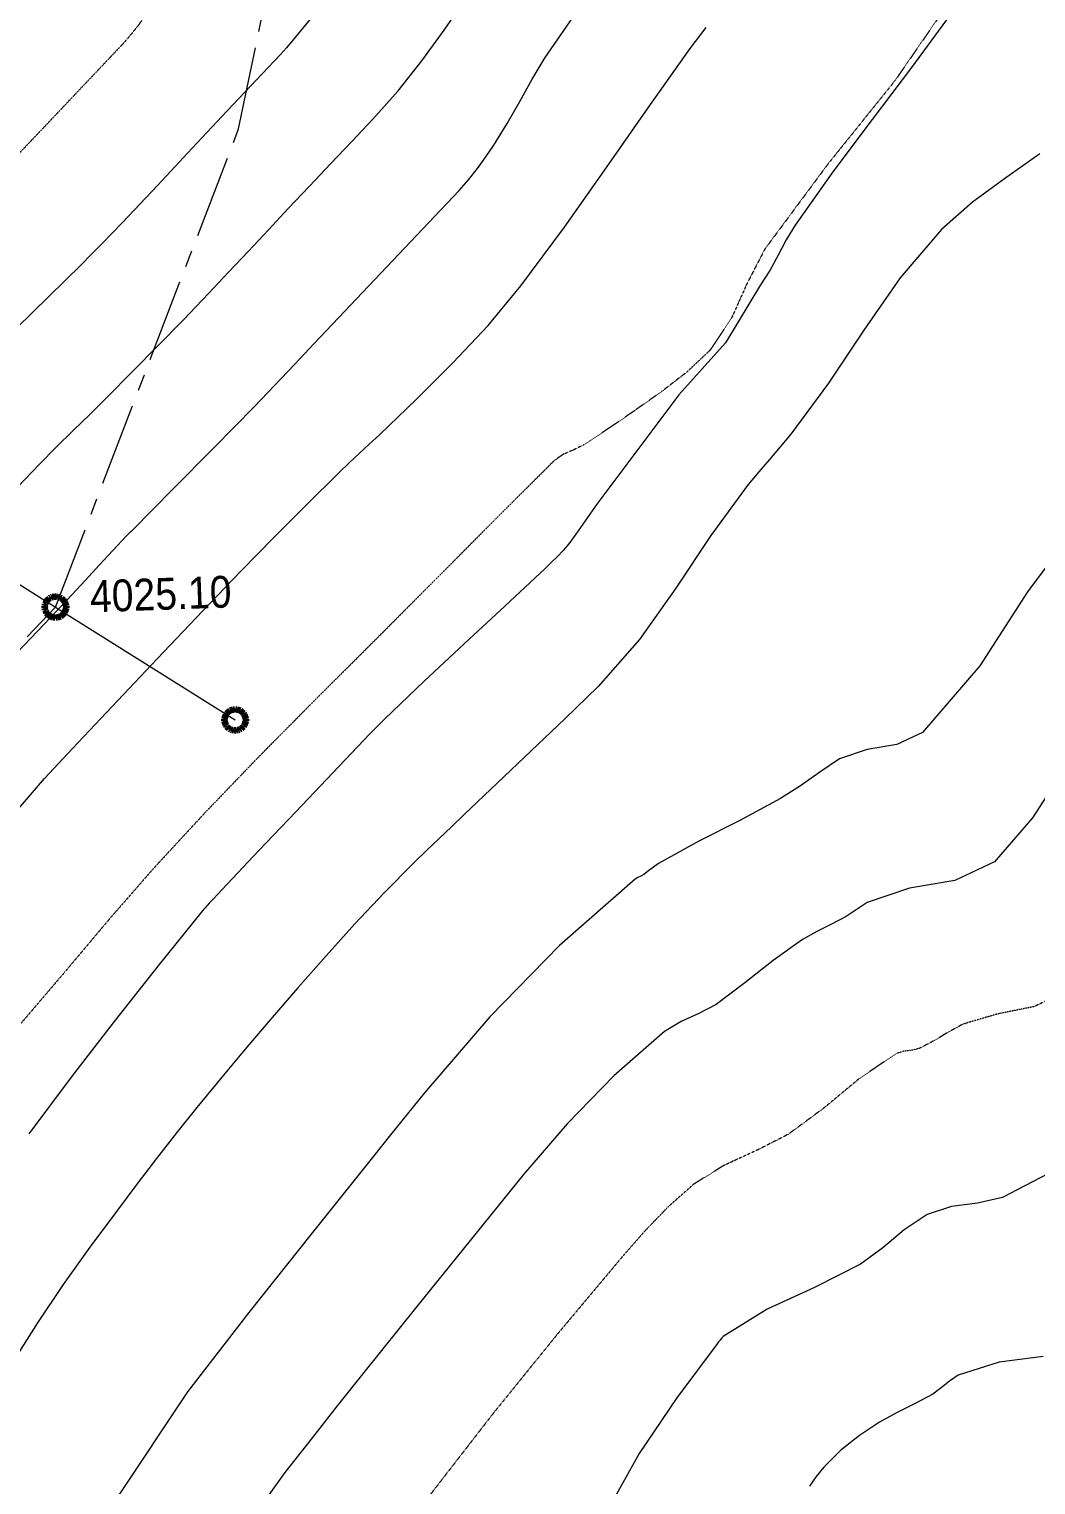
# Model space of a CAD drawing. Header units: inches. Extents: x 2775 to 17527, y 515 to 14737.
# Drawn here: x 7151 to 7721, y 5027 to 5850 of the extents above; entities that cross this region are included whole.
import ezdxf

# ---------------------------------------------------------------- set-up
doc = ezdxf.new("R2010")
doc.units = ezdxf.units.IN
doc.header["$LTSCALE"] = 0.5
doc.header["$MEASUREMENT"] = 0
doc.linetypes.add('CENTER', pattern=[2, 1.25, -0.25, 0.25, -0.25])
doc.linetypes.add('HIDDEN', pattern=[0.375, 0.25, -0.125])
for name, color, linetype, lineweight in [('ARCHENT RD', 3, 'CENTER', 20), ('CONTROL', 6, 'CENTER', 25), ('LAYOUT', 6, 'CENTER', 25), ('VX-TOPO-MAJR', 1, 'HIDDEN', 20), ('VX-TOPO-MINR', 7, 'CONTINUOUS', 5)]:
    doc.layers.add(name, color=color, linetype=linetype, lineweight=lineweight)
doc.styles.add('SPHAND', font='SPHAND', dxfattribs={"bigfont": 'SPHAND'})

msp = doc.modelspace()

# ---------------------------------------------------------------- linework, layer by layer
at = {"layer": 'ARCHENT RD', "color": 4, "lineweight": 20, "ltscale": 75}
for p, q in [((7269.8263, 5793.4166), (7339.1409, 6127.0206)), ((7166.2816, 5523.073), (7269.8263, 5793.4166)), ((6995.4855, 5342.9072), (7166.2816, 5523.073))]:
    msp.add_line(p, q, dxfattribs=at)
at = {"layer": 'CONTROL', "linetype": 'Continuous', "lineweight": 5, "ltscale": 25}
for p, q in [((6873.335, 5707.1196), (7166.2908, 5523.097)), ((7166.2989, 5523.0919), (7267.906, 5459.2665))]:
    msp.add_line(p, q, dxfattribs=at)
at = {"layer": 'LAYOUT', "color": 6, "lineweight": 106, "ltscale": 150}
msp.add_circle((7166.2816, 5523.0724), 6.0001, dxfattribs=at)
at = {"layer": 'LAYOUT', "color": 30, "lineweight": 106, "ltscale": 150}
msp.add_circle((7267.906, 5459.2665), 6.0001, dxfattribs=at)
at = {"layer": 'VX-TOPO-MAJR', "flags": 128}
for points in [[(7460.4099, 6238.687), (7443.5926, 6198.8232), (7416.2379, 6136.0865), (7401.5775, 6106.3569), (7385.1678, 6077.5421), (7367.4829, 6049.3972), (7350.2678, 6023.7247), (7332.3303, 5998.6454), (7313.5207, 5974.1991), (7284.3253, 5938.8854), (7254.6408, 5904.0146), (7225.402, 5868.8072), (7218.8281, 5859.9799), (7212.4038, 5851.0283), (7205.3944, 5842.5728), (7168.3137, 5803.3978), (7131.1654, 5764.2907), (7094.0465, 5725.1558), (7091.2029, 5722.1506), (7088.3593, 5719.1454), (7085.516, 5716.1398), (7059.5095, 5688.6222), (7033.5182, 5661.0901), (7007.5312, 5633.5539), (6993.2046, 5618.2975), (6978.9359, 5602.9868), (6964.6963, 5587.6495), (6962.3406, 5585.0212), (6960.0211, 5582.36), (6957.657, 5579.7389), (6914.3384, 5534.1647), (6870.4765, 5489.1202), (6826.242, 5444.4347), (6816.2213, 5434.407), (6806.1718, 5424.4098), (6796.1057, 5414.43), (6758.677, 5378.4385), (6720.9303, 5342.7694), (6684.0048, 5306.2543), (6667.1505, 5287.6947), (6650.9431, 5268.5516), (6634.5747, 5249.5595), (6606.8044, 5219.2079), (6578.8085, 5189.0459), (6551.2403, 5158.4735), (6535.2134, 5139.5291), (6519.8102, 5120.0806), (6504.9773, 5100.1901), (6484.5662, 5071.5928), (6464.3596, 5042.8617), (6444.0179, 5014.2334), (6436.9876, 5004.7135), (6429.8963, 4995.2357), (6422.9978, 4985.6145), (6403.028, 4955.2864), (6383.8688, 4924.4426), (6364.8181, 4893.5121), (6359.8001, 4885.6834), (6354.8688, 4877.8063), (6350.4434, 4869.622), (6345.5403, 4857.4924), (6341.5072, 4845.048), (6337.3411, 4832.6579), (6317.8543, 4781.5865), (6298.0997, 4730.5909), (6278.8103, 4679.3586), (6272.3101, 4660.0692), (6266.8204, 4640.4773), (6262.3649, 4620.5799), (6254.6407, 4575.1133), (6248.6449, 4529.4918), (6243.4352, 4483.6448), (6240.3142, 4454.4009), (6237.9492, 4425.168), (6237.0478, 4395.9517), (6239.4656, 4355.6535), (6245.2973, 4315.4857), (6252.6842, 4275.493), (6258.9348, 4243.742), (6266.2371, 4212.2761), (6275.4988, 4181.1788), (6297.0715, 4124.6437), (6321.7684, 4069.7162), (6348.5762, 4015.5352), (6356.7007, 3999.7553), (6365.2793, 3984.297), (6374.8309, 3969.4012), (6395.3883, 3942.5141), (6416.8774, 3916.429), (6437.5305, 3889.7329), (6461.0719, 3855.8819), (6484.3757, 3821.8433), (6508.383, 3788.3139), (6517.897, 3775.6197), (6527.4454, 3762.951), (6537.0125, 3750.2952), (6563.8602, 3714.9205), (6570.0577, 3706.8129)], [(8579.6405, 5840.6311), (8531.1839, 5808.1715), (8429.5503, 5778.0431), (8335.2581, 5737.2069), (8305.4255, 5713.6516), (8276.2311, 5688.631), (8246.1751, 5665.3103), (8136.2714, 5611.4428), (8019.2381, 5567.6902), (7914.9532, 5504.086), (7907.7114, 5494.8575), (7901.9249, 5484.4543), (7895.274, 5474.8035), (7852.9492, 5430.9759), (7809.2481, 5388.0315), (7766.7822, 5344.4025), (7757.4064, 5331.4989), (7748.8185, 5317.8204), (7738.0673, 5305.8858), (7719.6439, 5297.1605), (7699.1347, 5293.0161), (7679.4578, 5287.2379), (7671.2459, 5282.7599), (7663.1472, 5277.886), (7654.8503, 5273.5535), (7650.5115, 5272.4588), (7645.9636, 5271.9014), (7641.7024, 5270.5866), (7620.702, 5256.3442), (7601.0373, 5239.9695), (7580.6827, 5224.9552), (7562.821, 5215.834), (7544.3827, 5207.4118), (7527.2555, 5196.7806), (7512.8866, 5184.0638), (7499.605, 5170.3073), (7486.9726, 5155.8738), (7450.2427, 5112.0776), (7414.366, 5067.8115), (7379.3618, 5022.6448), (7374.5982, 5016.2099), (7370.1368, 5009.5917), (7366.2138, 5002.6109), (7362.2766, 4993.847), (7358.8573, 4984.9151), (7355.6831, 4975.873), (7348.0366, 4953.4065), (7340.7916, 4930.8548), (7334.1383, 4908.0333), (7331.3137, 4896.5954), (7329.1373, 4885.0553), (7327.7071, 4873.3865), (7326.3992, 4854.0182), (7325.6922, 4834.6557), (7325.3373, 4815.2617), (7325.1523, 4778.5298), (7325.7281, 4741.8409), (7327.2766, 4705.2377), (7330.5053, 4672.1517), (7336.4285, 4639.3419), (7345.14, 4606.8833), (7353.9697, 4582.3958), (7363.641, 4558.4683), (7372.5297, 4534.2936), (7381.4301, 4504.7977), (7389.9474, 4475.1501), (7399.2596, 4445.7492), (7410.671, 4414.4601), (7422.8148, 4383.4514), (7435.301, 4352.54), (7440.8688, 4338.7989), (7446.8232, 4325.2414), (7453.7584, 4312.0992), (7479.5482, 4273.1581), (7507.8817, 4236.2354), (7591.9489, 4133.9735)]]:
    msp.add_lwpolyline(points, dxfattribs=at)
at = {"layer": 'VX-TOPO-MAJR'}
msp.add_lwpolyline([(7675.2351, 5870.3149), (7641.058, 5820.8144), (7603.1505, 5773.6499), (7567.3878, 5725.4287), (7557.4591, 5706.228), (7548.4999, 5686.2957), (7536.4329, 5668.3159), (7523.3426, 5655.9788), (7509.2003, 5645.0509), (7494.5581, 5634.7189), (7484.7747, 5627.9398), (7474.9316, 5621.2971), (7464.9961, 5614.8091), (7459.3514, 5612.0008), (7453.5332, 5609.4807), (7448.4278, 5605.9868), (7414.7353, 5572.402), (7381.2142, 5538.6787), (7347.6447, 5505.005), (7335.3439, 5492.7412), (7323.0414, 5480.4785), (7310.7462, 5468.2079), (7280.5525, 5437.6925), (7250.8101, 5406.7367), (7221.6725, 5375.2024), (7196.4888, 5346.3273), (7171.8271, 5317.0073), (7146.9574, 5287.8748)], dxfattribs=at)
at = {"layer": 'VX-TOPO-MINR'}
for points in [[(7140.9445, 5586.7883), (7157.2587, 5603.9639), (7166.6996, 5613.4684), (7176.2682, 5622.8457), (7185.8569, 5632.2031), (7195.3579, 5641.648), (7209.8226, 5656.2458), (7224.2709, 5670.8605), (7238.6382, 5685.554), (7252.8602, 5700.388), (7264.1601, 5712.3682), (7275.4301, 5724.3759), (7286.6904, 5736.3923), (7297.9608, 5748.3989), (7309.913, 5761.0586), (7321.8936, 5773.691), (7333.8756, 5786.3241), (7345.8318, 5798.9863), (7360.0754, 5815.0745), (7373.4535, 5831.907), (7386.1276, 5849.3108), (7398.2594, 5867.1126)], [(7144.6074, 5497.3032), (7160.1384, 5513.6152), (7175.5826, 5530.0073), (7183.289, 5538.3383), (7190.9668, 5546.6969), (7198.6687, 5555.0336), (7206.4475, 5563.2986), (7207.2761, 5564.142), (7208.1211, 5564.9691), (7208.97, 5565.7925), (7209.81, 5566.6246), (7232.8596, 5589.886), (7255.8828, 5613.1745), (7278.7771, 5636.5885), (7301.4397, 5660.2265), (7304.2478, 5663.2037), (7307.0485, 5666.1877), (7309.8468, 5669.1739), (7312.6476, 5672.1576), (7333.0969, 5693.8175), (7353.5949, 5715.4305), (7374.0952, 5737.0449), (7394.5514, 5758.709), (7399.8946, 5764.7442), (7404.9132, 5771.0586), (7409.6676, 5777.5874), (7414.2187, 5784.2655), (7421.793, 5796.4968), (7428.8682, 5809.0198), (7435.8719, 5821.5706), (7443.2322, 5833.8855), (7462.2661, 5861.3534)], [(7314.9076, 5861.0194), (7296.9647, 5839.264), (7293.591, 5835.5254), (7290.1181, 5831.8822), (7286.609, 5828.274), (7283.1265, 5824.6404), (7263.3864, 5803.6111), (7243.6641, 5782.5644), (7223.9247, 5761.5331), (7204.1331, 5740.5499), (7198.3518, 5734.5198), (7192.5114, 5728.5468), (7186.6381, 5722.6058), (7180.7581, 5716.6717), (7162.5947, 5698.6156), (7144.2636, 5680.7266)], [(7672.1381, 5857.9688), (7650.3985, 5828.2047), (7628.0488, 5798.8005), (7605.8634, 5769.2685), (7584.6165, 5739.1208), (7579.5484, 5730.7435), (7574.9106, 5722.0871), (7570.2062, 5713.4739), (7564.9387, 5705.226), (7545.1984, 5672.5788), (7518.8418, 5643.1048), (7495.534, 5612.2359), (7472.4792, 5581.1989), (7468.4966, 5575.6164), (7464.5783, 5569.9864), (7460.6201, 5564.38), (7456.5179, 5558.8682), (7453.4181, 5555.1526), (7450.1056, 5551.6275), (7446.6619, 5548.223), (7443.169, 5544.869), (7420.4903, 5523.5196), (7397.5966, 5502.4156), (7374.7876, 5481.2326), (7352.3627, 5459.6463), (7350.2835, 5457.5838), (7348.2129, 5455.5126), (7346.1559, 5453.4279), (7344.1172, 5451.325), (7323.1228, 5429.3775), (7302.1874, 5407.3772), (7281.2973, 5385.3343), (7260.4387, 5363.2587), (7258.0313, 5360.7008), (7255.6329, 5358.1348), (7253.2457, 5355.5582), (7250.8717, 5352.9683), (7250.4552, 5352.4993), (7250.0486, 5352.0219), (7249.6486, 5351.5386), (7249.2517, 5351.0525), (7224.2151, 5320.0215), (7199.5154, 5288.7431), (7175.1967, 5257.1741), (7151.303, 5225.2709)], [(7144.2271, 5407.6993), (7160.1259, 5426.1339), (7175.9816, 5443.1164), (7191.9053, 5460.0319), (7207.8686, 5476.9092), (7223.8431, 5493.7769), (7231.1633, 5501.511), (7238.4848, 5509.2435), (7245.8106, 5516.9719), (7253.144, 5524.6937), (7271.2983, 5543.5363), (7289.6561, 5562.1812), (7308.1506, 5580.6918), (7326.715, 5599.1318), (7332.3309, 5604.5516), (7338.0433, 5609.8704), (7343.7769, 5615.1695), (7349.4566, 5620.53), (7370.4141, 5640.7053), (7391.0749, 5661.184), (7410.9474, 5682.3858), (7429.5399, 5704.7308), (7454.1406, 5737.8737), (7477.8756, 5771.5838), (7501.3708, 5805.4351), (7525.2522, 5839.0016), (7528.2149, 5842.9643), (7531.2212, 5846.8963), (7534.1966, 5850.8536)], [(7722.8527, 5779.3595), (7703.7013, 5765.8392), (7684.8184, 5751.9862), (7667.2484, 5736.525), (7643.9258, 5709.2348), (7623.3833, 5679.7254), (7603.4984, 5649.7011), (7582.1484, 5620.8663), (7576.1469, 5613.7088), (7570.0674, 5606.6041), (7563.9969, 5599.4912), (7558.0228, 5592.3088), (7536.944, 5563.6051), (7517.1845, 5533.7904), (7496.6378, 5504.6822), (7473.1974, 5478.0981), (7454.2548, 5459.909), (7435.244, 5441.7978), (7416.2151, 5423.7085), (7397.2184, 5405.5847), (7390.2029, 5398.8701), (7383.1875, 5392.1553), (7376.1774, 5385.4345), (7369.1777, 5378.7017), (7352.085, 5361.5774), (7335.5381, 5343.9191), (7319.3559, 5325.9072), (7303.3572, 5307.7218), (7288.8477, 5291.0064), (7274.5088, 5274.1607), (7260.329, 5257.1815), (7246.2964, 5240.0659), (7234.819, 5225.7476), (7223.5167, 5211.3034), (7212.3503, 5196.7503), (7201.2809, 5182.1054), (7185.7738, 5161.1647), (7170.6615, 5139.9623), (7156.0714, 5118.3949), (7142.1311, 5096.3589)]]:
    msp.add_lwpolyline(points, dxfattribs=at)
at = {"layer": 'VX-TOPO-MINR', "ltscale": 50}
for points in [[(7745.3069, 5571.0939), (7715.9315, 5531.6414), (7688.9885, 5489.7967), (7656.6678, 5452.1982), (7641.9921, 5445.2954), (7625.2084, 5442.4499), (7609.6022, 5437.2233), (7598.4933, 5429.796), (7587.5293, 5422.0254), (7576.2799, 5414.7808), (7553.333, 5402.4843), (7530.0164, 5390.7038), (7507.2526, 5378.0252), (7504.4348, 5376.044), (7501.732, 5373.8853), (7498.9697, 5371.8311), (7497.3324, 5370.96), (7495.6235, 5370.1966), (7494.0357, 5369.2292), (7451.3548, 5331.8002), (7411.8853, 5291.3002), (7375.051, 5248.4015), (7365.4261, 5236.5527), (7355.8357, 5224.6859), (7346.2828, 5212.7847), (7310.835, 5168.5401), (7275.5765, 5124.1604), (7240.9007, 5079.2996), (7201.2158, 5019.5099)], [(7745.3069, 5571.0939), (7715.9315, 5531.6414), (7688.9885, 5489.7967), (7656.6678, 5452.1982), (7641.9921, 5445.2954), (7625.2084, 5442.4499), (7609.6022, 5437.2233), (7598.4933, 5429.796), (7587.5293, 5422.0254), (7576.2799, 5414.7808), (7553.333, 5402.4843), (7530.0164, 5390.7038), (7507.2526, 5378.0252), (7504.4348, 5376.044), (7501.732, 5373.8853), (7498.9697, 5371.8311), (7497.3324, 5370.96), (7495.6235, 5370.1966), (7494.0357, 5369.2292), (7451.3548, 5331.8002), (7411.8853, 5291.3002), (7375.051, 5248.4015), (7365.4261, 5236.5527), (7355.8357, 5224.6859), (7346.2828, 5212.7847), (7310.835, 5168.5401), (7275.5765, 5124.1604), (7240.9007, 5079.2996), (7201.2158, 5019.5099)], [(7736.5987, 5431.6316), (7718.7631, 5403.9314), (7697.3676, 5379.042), (7674.8744, 5368.4622), (7649.1506, 5364.1011), (7625.2313, 5356.0903), (7621.2785, 5353.4475), (7617.3772, 5350.6825), (7613.3745, 5348.1047), (7605.2094, 5343.7294), (7596.9129, 5339.5376), (7588.813, 5335.0262), (7572.1482, 5323.3088), (7556.1633, 5310.5418), (7539.8262, 5298.3932), (7530.1431, 5293.241), (7520.0363, 5288.7262), (7510.6456, 5283.0049), (7482.0802, 5257.9545), (7455.6642, 5230.8487), (7431.0118, 5202.1377), (7400.7681, 5164.9055), (7370.6323, 5127.6169), (7340.6147, 5090.2203), (7325.6755, 5071.4527), (7310.8164, 5052.628), (7296.0191, 5033.7322), (7277.8094, 5008.5035)], [(7736.5987, 5431.6316), (7718.7631, 5403.9314), (7697.3676, 5379.042), (7674.8744, 5368.4622), (7649.1506, 5364.1011), (7625.2313, 5356.0903), (7621.2785, 5353.4475), (7617.3772, 5350.6825), (7613.3745, 5348.1047), (7605.2094, 5343.7294), (7596.9129, 5339.5376), (7588.813, 5335.0262), (7572.1482, 5323.3088), (7556.1633, 5310.5418), (7539.8262, 5298.3932), (7530.1431, 5293.241), (7520.0363, 5288.7262), (7510.6456, 5283.0049), (7482.0802, 5257.9545), (7455.6642, 5230.8487), (7431.0118, 5202.1377), (7400.7681, 5164.9055), (7370.6323, 5127.6169), (7340.6147, 5090.2203), (7325.6755, 5071.4527), (7310.8164, 5052.628), (7296.0191, 5033.7322), (7277.8094, 5008.5035)], [(7727.4155, 5202.5633), (7701.7325, 5189.2846), (7687.657, 5185.9261), (7672.9709, 5184.0324), (7659.2123, 5179.6897), (7646.2469, 5170.8966), (7634.106, 5160.7869), (7621.5392, 5151.5172), (7595.5714, 5138.2566), (7568.7654, 5126.0121), (7543.8653, 5110.5563), (7543.5329, 5110.2621), (7543.2257, 5109.9438), (7542.9334, 5109.6099), (7542.0837, 5108.5968), (7541.2538, 5107.5727), (7540.444, 5106.5278), (7517.7065, 5075.9681), (7496.4057, 5044.5366), (7477.934, 5011.2794)], [(7724.816, 5099.3371), (7699.9851, 5096.1354), (7676.7223, 5088.7928), (7671.8065, 5085.4321), (7667.2044, 5081.5707), (7662.3958, 5078.0792), (7652.4174, 5072.7284), (7642.198, 5067.6762), (7632.1959, 5062.1535), (7620.9847, 5054.6848), (7610.4664, 5046.3285), (7600.7082, 5036.7912), (7596.3665, 5031.5379), (7592.6762, 5025.9383)]]:
    msp.add_lwpolyline(points, dxfattribs=at)

# ---------------------------------------------------------------- texts
at = {"layer": 'CONTROL', "color": 6, "style": 'SPHAND', "width": 0.92}
msp.add_text('4025.10', height=17.99928, rotation=2.035524, dxfattribs=at).set_placement((7186.1135, 5520.0743, -304.1422))

doc.saveas('drawing.dxf')
